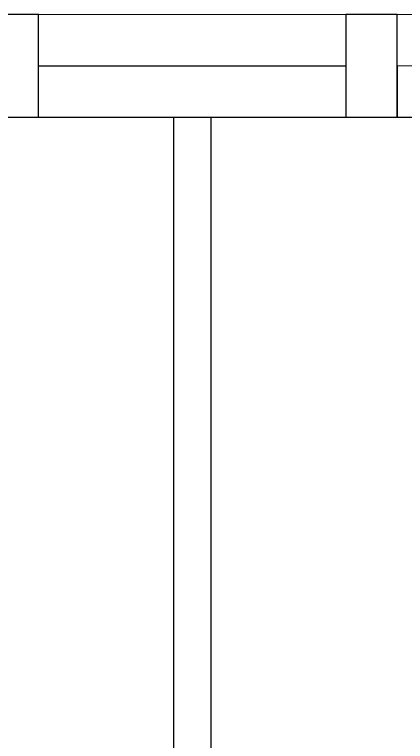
# Model space of a CAD drawing. Header units: inches. Extents: x -86493719 to 430035, y 21644 to 1519532.
# Drawn here: x 53115 to 54258, y 80404 to 82529 of the extents above; entities that cross this region are included whole.
import ezdxf

# ---------------------------------------------------------------- set-up
doc = ezdxf.new("R2010")
doc.units = ezdxf.units.IN
doc.header["$MEASUREMENT"] = 0
doc.layers.add('E-DB', color=1, linetype='Continuous')
doc.layers.add('partition', color=8, linetype='Continuous')
for name, color, linetype, lineweight in [('LW', 8, 'Continuous', 20), ('wall', 8, 'Continuous', 30), ('WIN', 8, 'Continuous', 18)]:
    doc.layers.add(name, color=color, linetype=linetype, lineweight=lineweight)

msp = doc.modelspace()

# ---------------------------------------------------------------- linework, layer by layer
at = {"layer": 'E-DB'}
msp.add_lwpolyline([(46033.5, 58228.6), (44284.3, 58228.6), (44284.3, 61228.6), (47709.3, 61228.6), (47709.3, 67878.6), (45709.3, 67878.6), (45709.3, 79728.6), (49709.3, 79728.6), (49709.3, 82228.6), (55557.4, 82228.6)], dxfattribs=at)
at = {"layer": 'LW'}
for p, q in [((53184.3, 82528.6), (54084.3, 82528.6)), ((54234.3, 82528.6), (56034.3, 82528.6))]:
    msp.add_line(p, q, dxfattribs=at)
at = {"layer": 'partition'}
for p, q in [((53579.3, 82228.6), (53579.3, 77248.6)), ((53689.3, 82228.6), (53689.3, 77248.6))]:
    msp.add_line(p, q, dxfattribs=at)
at = {"layer": 'wall'}
for p, q in [((53184.3, 82378.6), (54084.3, 82378.6)), ((54234.3, 82378.6), (54234.3, 82228.6)), ((53034.3, 82228.6), (54234.3, 82228.6))]:
    msp.add_line(p, q, dxfattribs=at)
for points in [[(53034.3, 82228.6), (53184.3, 82228.6), (53184.3, 82528.6), (53034.3, 82528.6)], [(54084.3, 82228.6), (54234.3, 82228.6), (54234.3, 82528.6), (54084.3, 82528.6)]]:
    msp.add_lwpolyline(points, close=True, dxfattribs=at)
at = {"layer": 'WIN'}
msp.add_line((56034.3, 82228.6), (54234.3, 82228.6), dxfattribs=at)
msp.add_lwpolyline([(54234.3, 82378.6), (54284.3, 82378.6), (54284.3, 82228.6), (54234.3, 82228.6)], close=True, dxfattribs=at)

doc.saveas('drawing.dxf')
